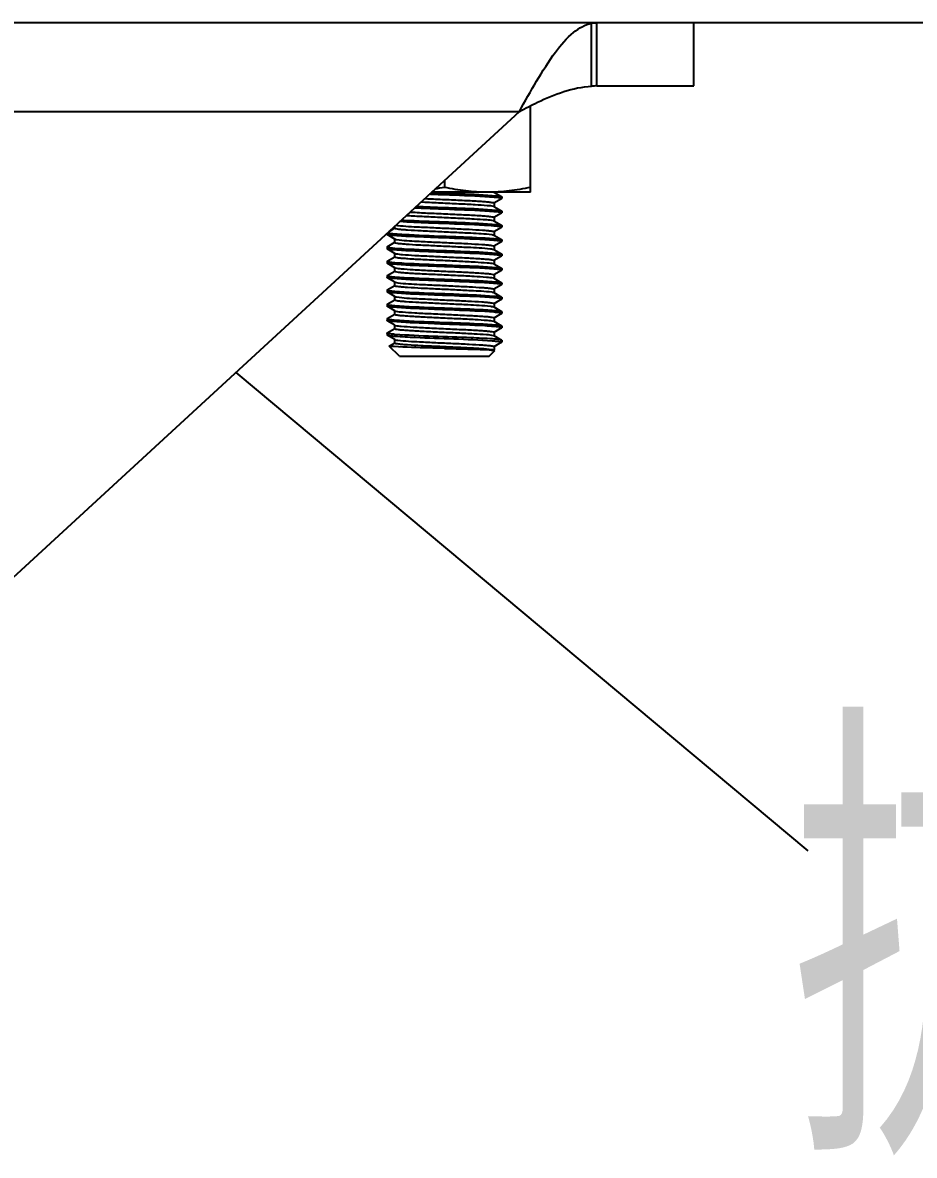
# Model space of a CAD drawing. Extents: x 27938 to 1042331, y -235042 to 1535213.
# Drawn here: x 708675 to 709559, y 755223 to 756346 of the extents above; entities that cross this region are included whole.
import ezdxf

# ---------------------------------------------------------------- set-up
doc = ezdxf.new("R2010")
doc.units = 0
doc.header["$LTSCALE"] = 1000
doc.header["$MEASUREMENT"] = 0
doc.layers.add('bz', color=2, linetype='Continuous')
doc.layers.add('W_DIM', color=4, linetype='Continuous')
doc.styles.get("Standard").update_dxf_attribs({"font": 'gbenor.shx', "bigfont": 'gbcbig.shx'})
doc.styles.add('wwp100', font='txt.shx', dxfattribs={"width": 0.7, "height": 400, "bigfont": 'hztxt.shx'})
doc.dimstyles.get("Standard").update_dxf_attribs({"dimtxt": 0.18, "dimasz": 0.18, "dimexe": 0.18, "dimexo": 0.0625, "dimgap": 0.09, "dimtad": 0, "dimtih": 1, "dimtoh": 1, "dimdec": 4, "dimzin": 0, "dimdsep": 46, "dimtxsty": 'Standard', "dimcen": 0.09, "dimadec": 0, "dimazin": 0, "dimtfac": 1, "dimtdec": 4, "dimtofl": 0, "dimtmove": 0, "dimatfit": 3, "dimfxl": 1, "dimtolj": 1, "dimtzin": 0, "dimarcsym": 0})

msp = doc.modelspace()

# ---------------------------------------------------------------- linework, layer by layer
at = {"linetype": 'Continuous'}
for p, q in [((708272.4, 756346.3), (709340.3, 756346.3)), ((709238.9, 756283.3), (709238.9, 756345.8)), ((709244.2, 756283.5), (709244.2, 756346.3)), ((709340.3, 756283.5), (709340.3, 756346.3)), ((709244.2, 756283.5), (709340.3, 756283.5)), ((709178.3, 756178.1), (709178.3, 756264)), ((708272.4, 756258.3), (709167.3, 756258.3)), ((708588.5, 755725.7), (709167.3, 756258.3)), ((709092.9, 756189.9), (709092.9, 756182.9)), ((709178.3, 756178.1), (709080.1, 756178.1)), ((709142, 756178.3), (709149.7, 756173.8)), ((709149.7, 756171.7), (709142, 756167.3)), ((709149.7, 756173.8), (709149.9, 756173.7)), ((709149.7, 756171.7), (709149.9, 756171.9)), ((709149.9, 756173.7), (709149.9, 756171.9)), ((709142, 756164.1), (709149.7, 756159.6)), ((709142.2, 756167.5), (709142.2, 756163.9)), ((709149.7, 756159.6), (709149.9, 756159.4)), ((709149.9, 756159.4), (709149.9, 756157.7)), ((709149.7, 756157.5), (709142, 756153)), ((709142, 756149.8), (709149.7, 756145.4)), ((709142.2, 756153.2), (709142.2, 756149.7)), ((709149.7, 756157.5), (709149.9, 756157.7)), ((709036, 756137.5), (709036, 756136.3)), ((709036.1, 756136.2), (709036, 756136.3)), ((709038, 756139.3), (709043.8, 756142.7)), ((709043.7, 756142.5), (709043.7, 756144.6)), ((709142.1, 756144.6), (709141.7, 756144.7)), ((709149.7, 756143.3), (709142, 756138.8)), ((709142.2, 756139), (709142.2, 756135.4)), ((709149.7, 756145.4), (709149.9, 756145.2)), ((709149.7, 756143.3), (709149.9, 756143.4)), ((709149.9, 756145.2), (709149.9, 756143.4)), ((709043.8, 756131.7), (709036.1, 756136.2)), ((709036.1, 756124), (709043.8, 756128.5)), ((709043.7, 756128.3), (709043.7, 756131.9)), ((709142, 756135.6), (709149.7, 756131.1)), ((709149.7, 756129), (709142, 756124.6)), ((709149.7, 756131.1), (709149.9, 756131)), ((709149.7, 756129), (709149.9, 756129.2)), ((709149.9, 756131), (709149.9, 756129.2)), ((709036.1, 756124), (709036, 756123.9)), ((709036, 756123.9), (709036, 756122.1)), ((709036.1, 756121.9), (709036, 756122.1)), ((709043.8, 756117.4), (709036.1, 756121.9)), ((709036.1, 756109.8), (709043.8, 756114.2)), ((709043.7, 756114.1), (709043.7, 756117.6)), ((709141.8, 756121.5), (709142, 756121.4)), ((709142, 756121.4), (709149.7, 756116.9)), ((709149.7, 756114.8), (709142, 756110.3)), ((709142.2, 756124.7), (709142.2, 756121.2)), ((709149.7, 756116.9), (709149.9, 756116.7)), ((709149.7, 756114.8), (709149.9, 756115)), ((709149.9, 756116.7), (709149.9, 756115)), ((709036.1, 756109.8), (709036, 756109.6)), ((709036, 756109.6), (709036, 756107.8)), ((709036.1, 756107.7), (709036, 756107.8)), ((709043.8, 756103.2), (709036.1, 756107.7)), ((709043.7, 756099.8), (709043.7, 756103.4)), ((709043.8, 756103.2), (709044.1, 756103.1)), ((709142, 756107.1), (709149.7, 756102.7)), ((709142.2, 756110.5), (709142.2, 756107)), ((709149.7, 756102.7), (709149.9, 756102.5)), ((709036.1, 756095.5), (709036, 756095.4)), ((709036, 756095.4), (709036, 756093.6)), ((709036.1, 756093.4), (709036, 756093.6)), ((709036.1, 756095.5), (709043.8, 756100)), ((709043.8, 756089), (709036.1, 756093.4)), ((709149.7, 756100.6), (709142, 756096.1)), ((709142, 756092.9), (709149.7, 756088.4)), ((709142.2, 756096.3), (709142.2, 756092.7)), ((709149.7, 756100.6), (709149.9, 756100.7)), ((709149.9, 756102.5), (709149.9, 756100.7)), ((709036.1, 756081.3), (709036, 756081.1)), ((709036, 756081.1), (709036, 756079.4)), ((709036.1, 756081.3), (709043.8, 756085.8)), ((709043.7, 756085.6), (709043.7, 756089.2)), ((709142.1, 756087.7), (709141.7, 756087.7)), ((709149.7, 756086.3), (709142, 756081.9)), ((709142.2, 756082), (709142.2, 756078.5)), ((709149.7, 756088.4), (709149.9, 756088.3)), ((709149.7, 756086.3), (709149.9, 756086.5)), ((709149.9, 756088.3), (709149.9, 756086.5)), ((709036.1, 756079.2), (709036, 756079.4)), ((709043.8, 756074.7), (709036.1, 756079.2)), ((709036.1, 756067.1), (709043.8, 756071.5)), ((709043.7, 756071.4), (709043.7, 756074.9)), ((709142, 756078.7), (709149.7, 756074.2)), ((709149.7, 756072.1), (709142, 756067.6)), ((709149.7, 756074.2), (709149.9, 756074)), ((709149.7, 756072.1), (709149.9, 756072.2)), ((709149.9, 756074), (709149.9, 756072.2)), ((709036.1, 756067.1), (709036, 756066.9)), ((709036, 756066.9), (709036, 756065.1)), ((709036.1, 756065), (709036, 756065.1)), ((709043.8, 756060.5), (709036.1, 756065)), ((709043.7, 756057.1), (709043.7, 756060.7)), ((709141.8, 756064.5), (709142, 756064.4)), ((709142, 756064.4), (709149.7, 756059.9)), ((709149.7, 756057.9), (709142, 756053.4)), ((709142.2, 756067.8), (709142.2, 756064.2)), ((709149.7, 756059.9), (709149.9, 756059.8)), ((709149.7, 756057.9), (709149.9, 756058)), ((709149.9, 756059.8), (709149.9, 756058)), ((709036.1, 756052.8), (709036, 756052.7)), ((709036, 756052.7), (709036, 756050.9)), ((709036.1, 756050.7), (709036, 756050.9)), ((709036.1, 756052.8), (709043.8, 756057.3)), ((709043.8, 756046.3), (709036.1, 756050.7)), ((709043.7, 756042.9), (709043.7, 756046.4)), ((709142, 756050.2), (709149.7, 756045.7)), ((709142.2, 756053.6), (709142.2, 756050)), ((709036, 756038.4), (709036.1, 756038.6)), ((709036, 756038.4), (709036, 756036.7)), ((709036, 756036.7), (709036.1, 756036.5)), ((709036.1, 756038.6), (709043.8, 756043.1)), ((709043.8, 756032), (709036.1, 756036.5)), ((709036.5, 756038.1), (709036.3, 756038.2)), ((709043.8, 756046.3), (709044.1, 756046.1)), ((709149.7, 756043.6), (709142, 756039.1)), ((709142, 756036), (709149.7, 756031.5)), ((709142.2, 756039.3), (709142.2, 756035.8)), ((709149.7, 756045.7), (709149.9, 756045.6)), ((709149.7, 756043.6), (709149.9, 756043.8)), ((709149.9, 756045.6), (709149.9, 756043.8)), ((709038.3, 756025.6), (709038.4, 756025.7)), ((709048.4, 756015.5), (709038.3, 756025.6)), ((709038.4, 756025.7), (709043.8, 756028.8)), ((709043.7, 756028.7), (709043.7, 756032.2)), ((709149.7, 756029.4), (709142, 756024.9)), ((709142.2, 756025.1), (709142.2, 756021.5)), ((709149.9, 756031.3), (709149.7, 756031.5)), ((709149.7, 756029.4), (709149.9, 756029.5)), ((709149.9, 756031.3), (709149.9, 756029.5)), ((709048.4, 756015.5), (709137.4, 756015.5)), ((709137.4, 756015.5), (709143, 756021.1)), ((709141.6, 756021.4), (709142.3, 756021.3)), ((709142.9, 756021.2), (709143, 756021.1))]:
    msp.add_line(p, q, dxfattribs=at)
for centre, radius, start, end in [((709244.3, 756189.6), 93.9, 90.0412, 93.2711), ((709354, 762838.7), 6666.6, 267.64239, 267.75562), ((709129.9, 756016.2), 157.3, 84.5776, 85.5479), ((709129.5, 755998.2), 161.1, 84.6498, 85.5433), ((709139.5, 756142.7), 7.65, 75.6696, 76.5396), ((709056.7, 756301.8), 165.4, 264.7268, 265.5405), ((709129.9, 755974.7), 156.2, 84.5514, 85.5534), ((709056.3, 756283.7), 161.5, 264.6569, 265.5429), ((709129.9, 755959.3), 157.3, 84.5776, 85.5479), ((709056.4, 756269.8), 161.9, 264.6627, 265.5428), ((709045.2, 756106.2), 3.29, 250.9561, 252.0907), ((709056.2, 756253.4), 159.7, 264.6243, 265.5438), ((709139.5, 756085.7), 7.65, 75.6696, 76.5396), ((709129.5, 755941.3), 161.1, 84.6498, 85.5433), ((709056.7, 756244.8), 165.4, 264.7268, 265.5405), ((709129.9, 755917.7), 156.2, 84.5514, 85.5534), ((709056.3, 756226.7), 161.5, 264.6569, 265.5429), ((709129.9, 755902.3), 157.3, 84.5776, 85.5479), ((709056.4, 756212.8), 161.9, 264.6627, 265.5428), ((709059, 756229.1), 194.3, 265.186, 265.5314), ((709059.4, 756235.7), 199.1, 265.24, 265.547), ((709045.2, 756049.3), 3.29, 250.9561, 252.0907), ((709139.5, 756028.8), 7.65, 75.6696, 76.5396), ((709129.5, 755884.4), 161.1, 84.6498, 85.5433)]:
    msp.add_arc(centre, radius, start, end, dxfattribs=at)
for points, knots in [([(709167.3, 756258.3), (709178.5, 756278.4), (709193.7, 756306.5), (709218.4, 756336.1), (709232.3, 756344.5), (709238.9, 756345.8)], [0, 0, 0, 0, 0.595771, 0.825429, 1, 1, 1, 1]), ([(709167.3, 756258.3), (709173.3, 756261.4), (709195.7, 756272.9), (709220.3, 756282.3), (709238.9, 756283.3)], [0, 0, 0, 0, 0.263255, 1, 1, 1, 1]), ([(709135.6, 756178.1), (709128.5, 756178.1), (709114.1, 756179), (709099.9, 756181.5), (709092.9, 756182.9)], [0, 0, 0, 0, 0.499234, 1, 1, 1, 1]), ([(709178.3, 756182.9), (709171.3, 756181.5), (709157.1, 756179), (709142.8, 756178.1), (709135.6, 756178.1)], [0, 0, 0, 0, 0.500766, 1, 1, 1, 1]), ([(709073.4, 756171.9), (709075.5, 756171.8), (709083.6, 756171.4), (709097.5, 756170.8), (709114, 756170), (709126.5, 756169.4), (709134.3, 756168.7), (709138.5, 756168.4), (709140.5, 756168), (709142.2, 756167.8), (709142.2, 756167.5)], [0.2952259, 0.2952259, 0.2952259, 0.2952259, 0.3597255, 0.5435065, 0.720761, 0.8677534, 0.9235306, 0.9648771, 0.9904898, 1, 1, 1, 1]), ([(709092.9, 756175.5), (709088.9, 756175.6), (709083.9, 756175.8), (709078.9, 756176), (709077.9, 756176.1)], [0, 0, 0, 0, 0.280726, 0.3502962, 0.3502962, 0.3502962, 0.3502962]), ([(709092.9, 756177.2), (709098.3, 756177), (709115.6, 756176.3), (709132.9, 756175.8), (709144.8, 756174.6)], [0, 0, 0, 0, 0.309919, 1, 1, 1, 1]), ([(709142.1, 756173.1), (709139.1, 756173.3), (709122.7, 756174.3), (709106.3, 756174.9), (709092.9, 756175.5)], [0, 0, 0, 0, 0.184493, 1, 1, 1, 1]), ([(709149.3, 756172.2), (709149, 756172.3), (709147.5, 756172.6), (709146, 756172.7), (709144.7, 756172.9)], [0, 0, 0, 0, 0.160696, 1, 1, 1, 1]), ([(709144.8, 756174.6), (709145.4, 756174.6), (709147, 756174.4), (709148.8, 756174.4), (709149.7, 756173.8)], [0, 0, 0, 0, 0.378482, 1, 1, 1, 1]), ([(709149.9, 756171.9), (709149.9, 756172), (709149.6, 756172.1), (709149.4, 756172.2), (709149.3, 756172.2)], [0, 0, 0, 0, 0.318595, 1, 1, 1, 1]), ([(709092.9, 756161.2), (709087.6, 756161.4), (709077.6, 756161.9), (709067.7, 756162.2), (709063.1, 756162.4)], [0, 0, 0, 0, 0.3090732, 0.5771866, 0.5771866, 0.5771866, 0.5771866]), ([(709069.7, 756168.6), (709070.3, 756168.5), (709076.8, 756168.2), (709089.3, 756167.6), (709106.6, 756166.8), (709122.1, 756166.1), (709133.5, 756165.2), (709139.6, 756164.8), (709141.6, 756164.2)], [0.2673996, 0.2673996, 0.2673996, 0.2673996, 0.2848149, 0.464601, 0.6497295, 0.8147596, 0.937049, 1, 1, 1, 1]), ([(709092.9, 756163), (709098.3, 756162.8), (709115.5, 756162.1), (709132.8, 756161.6), (709144.7, 756160.4)], [0, 0, 0, 0, 0.309586, 1, 1, 1, 1]), ([(709142.1, 756158.9), (709139, 756159.1), (709122.7, 756160.1), (709106.3, 756160.7), (709092.9, 756161.2)], [0, 0, 0, 0, 0.184541, 1, 1, 1, 1]), ([(709141.6, 756164.2), (709141.7, 756164.2), (709141.8, 756164.2), (709141.9, 756164.1), (709142, 756164.1)], [0, 0, 0, 0, 0.569522, 1, 1, 1, 1]), ([(709144.7, 756160.4), (709145.4, 756160.4), (709147, 756160.1), (709148.8, 756160.1), (709149.7, 756159.6)], [0, 0, 0, 0, 0.378727, 1, 1, 1, 1]), ([(709092.9, 756147), (709087.6, 756147.2), (709072.8, 756147.8), (709058, 756148.3), (709048.5, 756149)], [0, 0, 0, 0, 0.3078949, 0.8635376, 0.8635376, 0.8635376, 0.8635376]), ([(709050.3, 756150.7), (709051.2, 756150.6), (709065.3, 756149.8), (709079.6, 756149.3), (709092.9, 756148.8)], [0.1333592, 0.1333592, 0.1333592, 0.1333592, 0.1845089, 1, 1, 1, 1]), ([(709055.2, 756155.2), (709055.6, 756155.2), (709060.8, 756154.8), (709071.8, 756154.2), (709088.4, 756153.4), (709105.5, 756152.6), (709121, 756151.9), (709132.7, 756151.1), (709139.1, 756150.6), (709141.2, 756150.1)], [0.1194923, 0.1194923, 0.1194923, 0.1194923, 0.1322772, 0.2793046, 0.4565879, 0.6403849, 0.8060766, 0.931494, 1, 1, 1, 1]), ([(709058.9, 756158.5), (709059.9, 756158.5), (709066.3, 756158), (709078.9, 756157.4), (709096.3, 756156.6), (709113.2, 756155.8), (709126, 756155.2), (709134, 756154.5), (709138.4, 756154.2), (709140.5, 756153.7), (709142.2, 756153.5), (709142.2, 756153.2)], [0.1500082, 0.1500082, 0.1500082, 0.1500082, 0.1823338, 0.3471353, 0.5327057, 0.7133282, 0.8639751, 0.9213168, 0.9638559, 0.9902263, 1, 1, 1, 1]), ([(709092.9, 756148.8), (709098.2, 756148.6), (709115.5, 756147.8), (709132.7, 756147.3), (709144.6, 756146.2)], [0, 0, 0, 0, 0.308784, 1, 1, 1, 1]), ([(709141.4, 756150.1), (709141.5, 756150), (709141.7, 756150), (709141.9, 756149.9), (709142, 756149.8)], [0, 0, 0, 0, 0.585672, 1, 1, 1, 1]), ([(709149.2, 756158), (709149, 756158.1), (709147.4, 756158.4), (709145.9, 756158.5), (709144.6, 756158.7)], [0, 0, 0, 0, 0.16229, 1, 1, 1, 1]), ([(709149.9, 756157.7), (709149.9, 756157.7), (709149.6, 756157.9), (709149.4, 756158), (709149.2, 756158)], [0, 0, 0, 0, 0.315177, 1, 1, 1, 1]), ([(709036.6, 756137.7), (709036.9, 756137.7), (709038.5, 756137.4), (709040.1, 756137.2), (709041.5, 756137.1)], [0, 0, 0, 0, 0.163149, 1, 1, 1, 1]), ([(709043.7, 756142.5), (709043.7, 756142.5), (709043.7, 756142.5), (709043.7, 756142.5), (709043.7, 756142.5)], [0, 0, 0, 0, 0.463467, 1, 1, 1, 1]), ([(709043.7, 756142.5), (709044, 756142.2), (709045.3, 756142), (709047.7, 756141.5), (709051.7, 756141.2), (709059.2, 756140.6), (709070.9, 756140), (709086.5, 756139.3), (709102.9, 756138.5), (709120.8, 756137.6), (709133, 756137.2), (709139.8, 756136.1)], [0, 0, 0, 0, 0.011937, 0.038615, 0.07957, 0.133598, 0.274096, 0.443272, 0.620779, 0.785256, 1, 1, 1, 1]), ([(709043.8, 756136.9), (709046.8, 756136.7), (709063.2, 756135.7), (709079.6, 756135.1), (709092.9, 756134.5)], [0, 0, 0, 0, 0.184619, 1, 1, 1, 1]), ([(709046.7, 756145.3), (709053.8, 756144.3), (709066.4, 756143.9), (709084.7, 756142.9), (709101.1, 756142.2), (709116.5, 756141.4), (709128, 756140.8), (709135.1, 756140.2), (709138.9, 756139.9), (709140.7, 756139.5), (709142.2, 756139.3), (709142.2, 756139)], [0, 0, 0, 0, 0.226556, 0.394464, 0.573122, 0.741029, 0.877994, 0.929534, 0.967621, 0.99116, 1, 1, 1, 1]), ([(709141.7, 756144.7), (709138.7, 756144.9), (709122.5, 756145.9), (709106.2, 756146.5), (709092.9, 756147)], [0, 0, 0, 0, 0.186017, 1, 1, 1, 1]), ([(709147.9, 756144), (709147.5, 756144.1), (709145.6, 756144.3), (709143.7, 756144.5), (709142.1, 756144.6)], [0, 0, 0, 0, 0.190958, 1, 1, 1, 1]), ([(709144.6, 756146.2), (709145.2, 756146.1), (709146.9, 756145.9), (709148.8, 756145.9), (709149.7, 756145.4)], [0, 0, 0, 0, 0.379378, 1, 1, 1, 1]), ([(709149.9, 756143.4), (709149.9, 756143.5), (709149.2, 756144), (709148.5, 756143.9), (709147.9, 756144)], [0, 0, 0, 0, 0.092798, 1, 1, 1, 1]), ([(709041.3, 756135.3), (709040.6, 756135.4), (709038.9, 756135.6), (709037.1, 756135.6), (709036.1, 756136.2)], [0, 0, 0, 0, 0.379419, 1, 1, 1, 1]), ([(709092.9, 756132.8), (709087.6, 756133), (709070.4, 756133.7), (709053.2, 756134.2), (709041.3, 756135.3)], [0, 0, 0, 0, 0.308711, 1, 1, 1, 1]), ([(709043.7, 756128.3), (709043.7, 756128), (709045.1, 756127.8), (709046.9, 756127.4), (709050.6, 756127.1), (709057.5, 756126.5), (709068.7, 756125.9), (709083.8, 756125.2), (709100, 756124.4), (709118.4, 756123.5), (709131.1, 756123), (709138.5, 756122.1)], [0, 0, 0, 0, 0.008683, 0.031763, 0.069103, 0.119686, 0.254361, 0.420111, 0.597552, 0.765912, 1, 1, 1, 1]), ([(709043.8, 756131.7), (709044, 756131.6), (709044.6, 756131.4), (709045.1, 756131.3), (709045.5, 756131.2)], [0, 0, 0, 0, 0.374139, 1, 1, 1, 1]), ([(709045.5, 756131.2), (709052.2, 756130.1), (709064.5, 756129.8), (709082.5, 756128.7), (709099.3, 756128), (709115.3, 756127.2), (709127.2, 756126.6), (709134.7, 756126), (709138.7, 756125.7), (709140.6, 756125.2), (709142.2, 756125), (709142.2, 756124.7)], [0, 0, 0, 0, 0.210773, 0.377666, 0.558838, 0.731273, 0.873076, 0.926648, 0.966309, 0.990838, 1, 1, 1, 1]), ([(709092.9, 756134.5), (709097.8, 756134.3), (709114.1, 756133.7), (709130.5, 756133.1), (709142, 756132.2)], [0, 0, 0, 0, 0.297814, 1, 1, 1, 1]), ([(709142.1, 756130.4), (709139, 756130.6), (709122.7, 756131.6), (709106.3, 756132.2), (709092.9, 756132.8)], [0, 0, 0, 0, 0.184504, 1, 1, 1, 1]), ([(709139.8, 756136.1), (709140.1, 756136.1), (709140.8, 756136), (709141.6, 756135.8), (709142, 756135.6)], [0, 0, 0, 0, 0.353551, 1, 1, 1, 1]), ([(709142, 756132.2), (709143.8, 756132), (709146.3, 756131.7), (709149, 756131.5), (709149.7, 756131.1)], [0, 0, 0, 0, 0.683777, 1, 1, 1, 1]), ([(709149.3, 756129.5), (709149, 756129.6), (709147.6, 756129.9), (709146, 756130), (709144.8, 756130.2)], [0, 0, 0, 0, 0.160861, 1, 1, 1, 1]), ([(709149.9, 756129.2), (709149.9, 756129.3), (709149.6, 756129.4), (709149.4, 756129.5), (709149.3, 756129.5)], [0, 0, 0, 0, 0.319044, 1, 1, 1, 1]), ([(709036, 756123.9), (709036, 756123.8), (709036.2, 756123.6), (709036.4, 756123.6), (709036.6, 756123.5)], [0, 0, 0, 0, 0.318137, 1, 1, 1, 1]), ([(709041.3, 756121.1), (709040.6, 756121.2), (709038.9, 756121.4), (709037.1, 756121.4), (709036.1, 756121.9)], [0, 0, 0, 0, 0.379512, 1, 1, 1, 1]), ([(709036.6, 756123.5), (709036.8, 756123.5), (709038.4, 756123.1), (709040, 756123), (709041.3, 756122.9)], [0, 0, 0, 0, 0.159502, 1, 1, 1, 1]), ([(709092.9, 756118.5), (709087.6, 756118.7), (709070.4, 756119.5), (709053.2, 756120), (709041.3, 756121.1)], [0, 0, 0, 0, 0.308641, 1, 1, 1, 1]), ([(709043.7, 756114.1), (709043.7, 756113.8), (709045.4, 756113.6), (709047.4, 756113.1), (709051.8, 756112.8), (709059.7, 756112.1), (709072.5, 756111.5), (709089.3, 756110.7), (709106.6, 756109.9), (709122.1, 756109.2), (709133.5, 756108.2), (709139.6, 756107.9), (709141.6, 756107.3)], [0, 0, 0, 0, 0.009703, 0.035887, 0.07813, 0.135078, 0.284815, 0.464601, 0.649729, 0.81476, 0.937049, 1, 1, 1, 1]), ([(709043.8, 756122.7), (709046.8, 756122.4), (709063.2, 756121.4), (709079.6, 756120.8), (709092.9, 756120.3)], [0, 0, 0, 0, 0.184538, 1, 1, 1, 1]), ([(709043.8, 756117.4), (709043.9, 756117.4), (709044.2, 756117.3), (709044.4, 756117.2), (709044.6, 756117.2)], [0, 0, 0, 0, 0.406881, 1, 1, 1, 1]), ([(709044.6, 756117.2), (709046.8, 756116.7), (709053.1, 756116.2), (709064.8, 756115.4), (709080.3, 756114.7), (709097.5, 756113.9), (709114, 756113.1), (709126.5, 756112.4), (709134.3, 756111.8), (709138.5, 756111.5), (709140.5, 756111), (709142.2, 756110.8), (709142.2, 756110.5)], [0, 0, 0, 0, 0.068576, 0.194029, 0.359725, 0.543506, 0.720761, 0.867753, 0.923531, 0.964877, 0.99049, 1, 1, 1, 1]), ([(709092.9, 756120.3), (709098.3, 756120.1), (709115.6, 756119.3), (709132.9, 756118.8), (709144.8, 756117.7)], [0, 0, 0, 0, 0.309919, 1, 1, 1, 1]), ([(709142.1, 756116.2), (709139.1, 756116.4), (709122.7, 756117.4), (709106.3, 756118), (709092.9, 756118.5)], [0, 0, 0, 0, 0.184493, 1, 1, 1, 1]), ([(709138.5, 756122.1), (709138.9, 756122), (709140, 756121.9), (709141.1, 756121.7), (709141.8, 756121.5)], [0, 0, 0, 0, 0.341642, 1, 1, 1, 1]), ([(709149.3, 756115.3), (709149, 756115.3), (709147.5, 756115.7), (709146, 756115.8), (709144.7, 756115.9)], [0, 0, 0, 0, 0.160696, 1, 1, 1, 1]), ([(709144.8, 756117.7), (709145.4, 756117.6), (709147, 756117.4), (709148.8, 756117.4), (709149.7, 756116.9)], [0, 0, 0, 0, 0.378482, 1, 1, 1, 1]), ([(709149.9, 756115), (709149.9, 756115), (709149.6, 756115.2), (709149.4, 756115.2), (709149.3, 756115.3)], [0, 0, 0, 0, 0.318595, 1, 1, 1, 1]), ([(709036, 756109.6), (709036, 756109.5), (709036.2, 756109.4), (709036.5, 756109.3), (709036.6, 756109.3)], [0, 0, 0, 0, 0.314295, 1, 1, 1, 1]), ([(709041.2, 756106.9), (709040.6, 756106.9), (709038.9, 756107.2), (709037, 756107.1), (709036.1, 756107.7)], [0, 0, 0, 0, 0.379133, 1, 1, 1, 1]), ([(709036.6, 756109.3), (709036.9, 756109.2), (709038.4, 756108.9), (709040, 756108.8), (709041.3, 756108.6)], [0, 0, 0, 0, 0.163341, 1, 1, 1, 1]), ([(709092.9, 756104.3), (709087.6, 756104.5), (709070.4, 756105.2), (709053.1, 756105.7), (709041.2, 756106.9)], [0, 0, 0, 0, 0.309073, 1, 1, 1, 1]), ([(709043.8, 756108.4), (709046.8, 756108.2), (709063.2, 756107.2), (709079.6, 756106.6), (709092.9, 756106.1)], [0, 0, 0, 0, 0.184553, 1, 1, 1, 1]), ([(709044.2, 756103.1), (709046.1, 756102.5), (709052.1, 756102.1), (709063.4, 756101.2), (709078.9, 756100.5), (709096.3, 756099.7), (709113.2, 756098.9), (709126, 756098.2), (709134, 756097.6), (709138.4, 756097.3), (709140.5, 756096.8), (709142.2, 756096.6), (709142.2, 756096.3)], [0, 0, 0, 0, 0.061098, 0.182334, 0.347135, 0.532706, 0.713328, 0.863975, 0.921317, 0.963856, 0.990226, 1, 1, 1, 1]), ([(709092.9, 756106.1), (709098.3, 756105.8), (709115.5, 756105.1), (709132.8, 756104.6), (709144.7, 756103.5)], [0, 0, 0, 0, 0.309586, 1, 1, 1, 1]), ([(709142.1, 756101.9), (709139, 756102.2), (709122.7, 756103.1), (709106.3, 756103.7), (709092.9, 756104.3)], [0, 0, 0, 0, 0.184541, 1, 1, 1, 1]), ([(709141.6, 756107.3), (709141.7, 756107.3), (709141.8, 756107.2), (709141.9, 756107.2), (709142, 756107.1)], [0, 0, 0, 0, 0.569522, 1, 1, 1, 1]), ([(709144.7, 756103.5), (709145.4, 756103.4), (709147, 756103.2), (709148.8, 756103.2), (709149.7, 756102.7)], [0, 0, 0, 0, 0.378727, 1, 1, 1, 1]), ([(709036, 756095.4), (709036, 756095.3), (709036.2, 756095.2), (709036.4, 756095.1), (709036.5, 756095.1)], [0, 0, 0, 0, 0.319254, 1, 1, 1, 1]), ([(709041.5, 756092.6), (709040.8, 756092.7), (709039, 756092.9), (709037.1, 756092.9), (709036.1, 756093.4)], [0, 0, 0, 0, 0.380051, 1, 1, 1, 1]), ([(709036.5, 756095.1), (709036.8, 756095), (709038.3, 756094.7), (709039.9, 756094.5), (709041.2, 756094.4)], [0, 0, 0, 0, 0.159053, 1, 1, 1, 1]), ([(709092.9, 756090), (709087.6, 756090.3), (709070.5, 756091), (709053.3, 756091.5), (709041.5, 756092.6)], [0, 0, 0, 0, 0.307895, 1, 1, 1, 1]), ([(709043.7, 756099.8), (709043.7, 756099.5), (709045.3, 756099.3), (709047.3, 756098.9), (709051.6, 756098.5), (709059.4, 756097.9), (709071.8, 756097.3), (709088.4, 756096.5), (709105.5, 756095.7), (709121, 756095), (709132.7, 756094.1), (709139.1, 756093.7), (709141.2, 756093.2)], [0, 0, 0, 0, 0.009517, 0.035128, 0.076492, 0.132277, 0.279305, 0.456588, 0.640385, 0.806077, 0.931494, 1, 1, 1, 1]), ([(709043.8, 756094.2), (709046.8, 756093.9), (709063.2, 756093), (709079.6, 756092.4), (709092.9, 756091.8)], [0, 0, 0, 0, 0.184509, 1, 1, 1, 1]), ([(709092.9, 756091.8), (709098.2, 756091.6), (709115.5, 756090.9), (709132.7, 756090.4), (709144.6, 756089.3)], [0, 0, 0, 0, 0.308784, 1, 1, 1, 1]), ([(709141.4, 756093.1), (709141.5, 756093.1), (709141.7, 756093), (709141.9, 756092.9), (709142, 756092.9)], [0, 0, 0, 0, 0.585672, 1, 1, 1, 1]), ([(709149.2, 756101.1), (709149, 756101.1), (709147.4, 756101.4), (709145.9, 756101.6), (709144.6, 756101.7)], [0, 0, 0, 0, 0.16229, 1, 1, 1, 1]), ([(709149.9, 756100.7), (709149.9, 756100.8), (709149.6, 756101), (709149.4, 756101), (709149.2, 756101.1)], [0, 0, 0, 0, 0.315177, 1, 1, 1, 1]), ([(709036, 756081.1), (709036, 756081.1), (709036.3, 756080.9), (709036.5, 756080.8), (709036.6, 756080.8)], [0, 0, 0, 0, 0.312916, 1, 1, 1, 1]), ([(709036.6, 756080.8), (709036.9, 756080.7), (709038.5, 756080.4), (709040.1, 756080.3), (709041.5, 756080.1)], [0, 0, 0, 0, 0.163149, 1, 1, 1, 1]), ([(709043.7, 756085.6), (709043.7, 756085.6), (709043.7, 756085.5), (709043.7, 756085.5), (709043.7, 756085.5)], [0, 0, 0, 0, 0.463467, 1, 1, 1, 1]), ([(709043.7, 756085.5), (709044, 756085.2), (709045.3, 756085.1), (709047.7, 756084.6), (709051.7, 756084.3), (709059.2, 756083.7), (709070.9, 756083.1), (709086.5, 756082.3), (709102.9, 756081.6), (709120.8, 756080.6), (709133, 756080.2), (709139.8, 756079.2)], [0, 0, 0, 0, 0.011937, 0.038615, 0.07957, 0.133598, 0.274096, 0.443272, 0.620779, 0.785256, 1, 1, 1, 1]), ([(709043.8, 756089), (709044, 756088.9), (709044.9, 756088.6), (709045.8, 756088.5), (709046.7, 756088.4)], [0, 0, 0, 0, 0.140461, 1, 1, 1, 1]), ([(709046.7, 756088.4), (709053.8, 756087.4), (709066.4, 756086.9), (709084.7, 756086), (709101.1, 756085.2), (709116.5, 756084.5), (709128, 756083.8), (709135.1, 756083.3), (709138.9, 756082.9), (709140.7, 756082.5), (709142.2, 756082.3), (709142.2, 756082)], [0, 0, 0, 0, 0.226556, 0.394464, 0.573122, 0.741029, 0.877994, 0.929534, 0.967621, 0.99116, 1, 1, 1, 1]), ([(709141.7, 756087.7), (709138.7, 756087.9), (709122.5, 756088.9), (709106.2, 756089.5), (709092.9, 756090)], [0, 0, 0, 0, 0.186017, 1, 1, 1, 1]), ([(709147.9, 756087.1), (709147.5, 756087.1), (709145.6, 756087.4), (709143.7, 756087.6), (709142.1, 756087.7)], [0, 0, 0, 0, 0.190958, 1, 1, 1, 1]), ([(709144.6, 756089.3), (709145.2, 756089.2), (709146.9, 756088.9), (709148.8, 756089), (709149.7, 756088.4)], [0, 0, 0, 0, 0.379378, 1, 1, 1, 1]), ([(709149.9, 756086.5), (709149.9, 756086.6), (709149.2, 756087), (709148.5, 756087), (709147.9, 756087.1)], [0, 0, 0, 0, 0.092798, 1, 1, 1, 1]), ([(709041.3, 756078.4), (709040.6, 756078.4), (709038.9, 756078.7), (709037.1, 756078.7), (709036.1, 756079.2)], [0, 0, 0, 0, 0.379419, 1, 1, 1, 1]), ([(709092.9, 756075.8), (709087.6, 756076), (709070.4, 756076.8), (709053.2, 756077.3), (709041.3, 756078.4)], [0, 0, 0, 0, 0.308711, 1, 1, 1, 1]), ([(709043.7, 756071.4), (709043.7, 756071.1), (709045.1, 756070.9), (709046.9, 756070.5), (709050.6, 756070.1), (709057.5, 756069.6), (709068.7, 756069), (709083.8, 756068.2), (709100, 756067.5), (709118.4, 756066.6), (709131.1, 756066), (709138.5, 756065.1)], [0, 0, 0, 0, 0.008683, 0.031763, 0.069103, 0.119686, 0.254361, 0.420111, 0.597552, 0.765912, 1, 1, 1, 1]), ([(709043.8, 756079.9), (709046.8, 756079.7), (709063.2, 756078.7), (709079.6, 756078.1), (709092.9, 756077.6)], [0, 0, 0, 0, 0.184619, 1, 1, 1, 1]), ([(709043.8, 756074.7), (709044, 756074.6), (709044.6, 756074.5), (709045.1, 756074.4), (709045.5, 756074.3)], [0, 0, 0, 0, 0.374139, 1, 1, 1, 1]), ([(709045.5, 756074.3), (709052.2, 756073.2), (709064.5, 756072.8), (709082.5, 756071.8), (709099.3, 756071.1), (709115.3, 756070.3), (709127.2, 756069.7), (709134.7, 756069.1), (709138.7, 756068.7), (709140.6, 756068.3), (709142.2, 756068.1), (709142.2, 756067.8)], [0, 0, 0, 0, 0.210773, 0.377666, 0.558838, 0.731273, 0.873076, 0.926648, 0.966309, 0.990838, 1, 1, 1, 1]), ([(709092.9, 756077.6), (709097.8, 756077.4), (709114.1, 756076.7), (709130.5, 756076.1), (709142, 756075.2)], [0, 0, 0, 0, 0.297814, 1, 1, 1, 1]), ([(709142.1, 756073.5), (709139, 756073.7), (709122.7, 756074.7), (709106.3, 756075.3), (709092.9, 756075.8)], [0, 0, 0, 0, 0.184504, 1, 1, 1, 1]), ([(709139.8, 756079.2), (709140.1, 756079.1), (709140.8, 756079), (709141.6, 756078.9), (709142, 756078.7)], [0, 0, 0, 0, 0.353551, 1, 1, 1, 1]), ([(709142, 756075.2), (709143.8, 756075.1), (709146.3, 756074.7), (709149, 756074.6), (709149.7, 756074.2)], [0, 0, 0, 0, 0.683777, 1, 1, 1, 1]), ([(709149.3, 756072.6), (709149, 756072.6), (709147.6, 756072.9), (709146, 756073.1), (709144.8, 756073.2)], [0, 0, 0, 0, 0.160861, 1, 1, 1, 1]), ([(709149.9, 756072.2), (709149.9, 756072.3), (709149.6, 756072.5), (709149.4, 756072.5), (709149.3, 756072.6)], [0, 0, 0, 0, 0.319044, 1, 1, 1, 1]), ([(709036, 756066.9), (709036, 756066.8), (709036.2, 756066.7), (709036.4, 756066.6), (709036.6, 756066.6)], [0, 0, 0, 0, 0.318137, 1, 1, 1, 1]), ([(709041.3, 756064.1), (709040.6, 756064.2), (709038.9, 756064.4), (709037.1, 756064.4), (709036.1, 756065)], [0, 0, 0, 0, 0.379512, 1, 1, 1, 1]), ([(709036.6, 756066.6), (709036.8, 756066.5), (709038.4, 756066.2), (709040, 756066.1), (709041.3, 756065.9)], [0, 0, 0, 0, 0.159502, 1, 1, 1, 1]), ([(709092.9, 756061.6), (709087.6, 756061.8), (709070.4, 756062.5), (709053.2, 756063), (709041.3, 756064.1)], [0, 0, 0, 0, 0.308641, 1, 1, 1, 1]), ([(709043.8, 756065.7), (709046.8, 756065.5), (709063.2, 756064.5), (709079.6, 756063.9), (709092.9, 756063.4)], [0, 0, 0, 0, 0.184538, 1, 1, 1, 1]), ([(709043.8, 756060.5), (709043.9, 756060.4), (709044.2, 756060.4), (709044.4, 756060.3), (709044.6, 756060.2)], [0, 0, 0, 0, 0.406881, 1, 1, 1, 1]), ([(709044.6, 756060.2), (709046.8, 756059.7), (709053.1, 756059.3), (709064.8, 756058.4), (709080.3, 756057.7), (709097.5, 756056.9), (709114, 756056.1), (709126.5, 756055.5), (709134.3, 756054.9), (709138.5, 756054.5), (709140.5, 756054.1), (709142.2, 756053.9), (709142.2, 756053.6)], [0, 0, 0, 0, 0.068576, 0.194029, 0.359725, 0.543506, 0.720761, 0.867753, 0.923531, 0.964877, 0.99049, 1, 1, 1, 1]), ([(709092.9, 756063.4), (709098.3, 756063.1), (709115.6, 756062.4), (709132.9, 756061.9), (709144.8, 756060.8)], [0, 0, 0, 0, 0.309919, 1, 1, 1, 1]), ([(709142.1, 756059.2), (709139.1, 756059.5), (709122.7, 756060.4), (709106.3, 756061), (709092.9, 756061.6)], [0, 0, 0, 0, 0.184493, 1, 1, 1, 1]), ([(709138.5, 756065.1), (709138.9, 756065.1), (709140, 756064.9), (709141.1, 756064.8), (709141.8, 756064.5)], [0, 0, 0, 0, 0.341642, 1, 1, 1, 1]), ([(709149.3, 756058.3), (709149, 756058.4), (709147.5, 756058.7), (709146, 756058.9), (709144.7, 756059)], [0, 0, 0, 0, 0.160696, 1, 1, 1, 1]), ([(709144.8, 756060.8), (709145.4, 756060.7), (709147, 756060.5), (709148.8, 756060.5), (709149.7, 756059.9)], [0, 0, 0, 0, 0.378482, 1, 1, 1, 1]), ([(709149.9, 756058), (709149.9, 756058.1), (709149.6, 756058.2), (709149.4, 756058.3), (709149.3, 756058.3)], [0, 0, 0, 0, 0.318595, 1, 1, 1, 1]), ([(709036, 756052.7), (709036, 756052.6), (709036.2, 756052.4), (709036.5, 756052.4), (709036.6, 756052.3)], [0, 0, 0, 0, 0.314295, 1, 1, 1, 1]), ([(709041.2, 756049.9), (709040.6, 756050), (709038.9, 756050.2), (709037, 756050.2), (709036.1, 756050.7)], [0, 0, 0, 0, 0.379133, 1, 1, 1, 1]), ([(709036.6, 756052.3), (709036.9, 756052.3), (709038.4, 756052), (709040, 756051.8), (709041.3, 756051.7)], [0, 0, 0, 0, 0.163341, 1, 1, 1, 1]), ([(709092.9, 756047.3), (709087.6, 756047.5), (709070.4, 756048.3), (709053.1, 756048.8), (709041.2, 756049.9)], [0, 0, 0, 0, 0.309073, 1, 1, 1, 1]), ([(709043.7, 756057.1), (709043.7, 756056.8), (709045.4, 756056.6), (709047.4, 756056.2), (709051.8, 756055.8), (709059.7, 756055.2), (709072.5, 756054.5), (709089.3, 756053.7), (709106.6, 756052.9), (709122.1, 756052.2), (709133.5, 756051.3), (709139.6, 756050.9), (709141.6, 756050.4)], [0, 0, 0, 0, 0.009703, 0.035887, 0.07813, 0.135078, 0.284815, 0.464601, 0.649729, 0.81476, 0.937049, 1, 1, 1, 1]), ([(709043.8, 756051.5), (709046.8, 756051.2), (709063.2, 756050.2), (709079.6, 756049.6), (709092.9, 756049.1)], [0, 0, 0, 0, 0.184553, 1, 1, 1, 1]), ([(709092.9, 756049.1), (709098.3, 756048.9), (709115.5, 756048.2), (709132.8, 756047.7), (709144.7, 756046.5)], [0, 0, 0, 0, 0.309586, 1, 1, 1, 1]), ([(709142.1, 756045), (709139, 756045.2), (709122.7, 756046.2), (709106.3, 756046.8), (709092.9, 756047.3)], [0, 0, 0, 0, 0.184541, 1, 1, 1, 1]), ([(709141.6, 756050.4), (709141.7, 756050.3), (709141.8, 756050.3), (709141.9, 756050.2), (709142, 756050.2)], [0, 0, 0, 0, 0.569522, 1, 1, 1, 1]), ([(709144.7, 756046.5), (709145.4, 756046.5), (709147, 756046.2), (709148.8, 756046.2), (709149.7, 756045.7)], [0, 0, 0, 0, 0.378727, 1, 1, 1, 1]), ([(709036.3, 756038.2), (709036.2, 756038.2), (709036.1, 756038.3), (709036, 756038.4), (709036, 756038.4)], [0, 0, 0, 0, 0.649818, 1, 1, 1, 1]), ([(709036.1, 756036.5), (709036.2, 756036.4), (709036.5, 756036.3), (709036.9, 756036.3), (709037.1, 756036.2)], [0, 0, 0, 0, 0.390582, 1, 1, 1, 1]), ([(709042.9, 756037.3), (709042.1, 756037.4), (709040, 756037.6), (709037.8, 756037.7), (709036.5, 756038.1)], [0, 0, 0, 0, 0.350995, 1, 1, 1, 1]), ([(709037.1, 756036.2), (709037.4, 756036.1), (709039.3, 756035.8), (709041.2, 756035.7), (709042.7, 756035.5)], [0, 0, 0, 0, 0.173481, 1, 1, 1, 1]), ([(709043.7, 756042.9), (709043.7, 756042.6), (709045.3, 756042.4), (709047.3, 756041.9), (709051.6, 756041.6), (709059.4, 756041), (709071.8, 756040.3), (709088.4, 756039.5), (709105.5, 756038.7), (709121, 756038), (709132.7, 756037.2), (709139.1, 756036.7), (709141.2, 756036.2)], [0, 0, 0, 0, 0.009517, 0.035128, 0.076492, 0.132277, 0.279305, 0.456588, 0.640385, 0.806077, 0.931494, 1, 1, 1, 1]), ([(709140.7, 756032.6), (709133.7, 756033.1), (709101.4, 756034.7), (709069.1, 756035.3), (709043.9, 756037.2)], [0, 0, 0, 0, 0.218132, 1, 1, 1, 1]), ([(709043.9, 756035.5), (709050.6, 756034.9), (709082.7, 756033.3), (709114.9, 756032.7), (709140.3, 756030.9)], [0, 0, 0, 0, 0.208808, 1, 1, 1, 1]), ([(709044.2, 756046.1), (709046.1, 756045.5), (709052.1, 756045.2), (709063.4, 756044.2), (709078.9, 756043.6), (709096.3, 756042.7), (709113.2, 756041.9), (709126, 756041.3), (709134, 756040.6), (709138.4, 756040.3), (709140.5, 756039.8), (709142.2, 756039.6), (709142.2, 756039.3)], [0, 0, 0, 0, 0.061098, 0.182334, 0.347135, 0.532706, 0.713328, 0.863975, 0.921317, 0.963856, 0.990226, 1, 1, 1, 1]), ([(709141.4, 756036.2), (709141.5, 756036.1), (709141.7, 756036.1), (709141.9, 756036), (709142, 756036)], [0, 0, 0, 0, 0.585672, 1, 1, 1, 1]), ([(709149.2, 756044.1), (709149, 756044.2), (709147.4, 756044.5), (709145.9, 756044.6), (709144.6, 756044.8)], [0, 0, 0, 0, 0.16229, 1, 1, 1, 1]), ([(709149.9, 756043.8), (709149.9, 756043.9), (709149.6, 756044), (709149.4, 756044.1), (709149.2, 756044.1)], [0, 0, 0, 0, 0.315177, 1, 1, 1, 1]), ([(709038.8, 756025.4), (709038.7, 756025.4), (709038.5, 756025.5), (709038.4, 756025.5), (709038.3, 756025.6)], [0, 0, 0, 0, 0.644165, 1, 1, 1, 1]), ([(709043, 756025), (709042.5, 756025), (709041.1, 756025.2), (709039.7, 756025.2), (709038.8, 756025.4)], [0, 0, 0, 0, 0.347295, 1, 1, 1, 1]), ([(709092.9, 756023.3), (709087.8, 756023.5), (709071.1, 756023.9), (709054.5, 756024.3), (709043, 756025)], [0, 0, 0, 0, 0.310462, 1, 1, 1, 1]), ([(709043.7, 756028.7), (709043.7, 756028.6), (709043.7, 756028.6), (709043.7, 756028.6), (709043.7, 756028.6)], [0, 0, 0, 0, 0.463467, 1, 1, 1, 1]), ([(709043.7, 756028.6), (709044, 756028.3), (709045.3, 756028.1), (709047.7, 756027.7), (709051.7, 756027.3), (709059.2, 756026.8), (709070.9, 756026.1), (709086.5, 756025.4), (709102.9, 756024.7), (709120.8, 756023.7), (709133, 756023.3), (709139.8, 756022.2)], [0, 0, 0, 0, 0.011937, 0.038615, 0.07957, 0.133598, 0.274096, 0.443272, 0.620779, 0.785256, 1, 1, 1, 1]), ([(709043.8, 756032), (709044, 756032), (709044.9, 756031.6), (709045.8, 756031.5), (709046.7, 756031.4)], [0, 0, 0, 0, 0.140461, 1, 1, 1, 1]), ([(709046.7, 756031.4), (709053.8, 756030.5), (709066.4, 756030), (709084.7, 756029), (709101.1, 756028.3), (709116.5, 756027.5), (709128, 756026.9), (709135.1, 756026.3), (709138.9, 756026), (709140.7, 756025.6), (709142.2, 756025.4), (709142.2, 756025.1)], [0, 0, 0, 0, 0.226556, 0.394464, 0.573122, 0.741029, 0.877994, 0.929534, 0.967621, 0.99116, 1, 1, 1, 1]), ([(709140.3, 756030.9), (709141, 756030.8), (709143.4, 756030.6), (709145.8, 756030.4), (709147.4, 756030.2)], [0, 0, 0, 0, 0.307232, 1, 1, 1, 1]), ([(709147.6, 756032), (709147.2, 756032), (709144.9, 756032.3), (709142.6, 756032.5), (709140.7, 756032.6)], [0, 0, 0, 0, 0.189241, 1, 1, 1, 1]), ([(709147.4, 756030.2), (709148, 756030.1), (709148.7, 756030), (709149.9, 756029.8), (709149.9, 756029.5)], [0, 0, 0, 0, 0.726573, 1, 1, 1, 1]), ([(709149.7, 756031.5), (709149.6, 756031.5), (709149, 756031.8), (709148.2, 756031.9), (709147.6, 756032)], [0, 0, 0, 0, 0.144741, 1, 1, 1, 1]), ([(709092.9, 756023.3), (709103.2, 756023), (709119.5, 756022.4), (709135.7, 756022.2), (709141.6, 756021.4)], [0, 0, 0, 0, 0.636179, 1, 1, 1, 1]), ([(709139.8, 756022.2), (709140.1, 756022.2), (709140.8, 756022.1), (709141.6, 756022), (709142, 756021.7)], [0, 0, 0, 0, 0.353551, 1, 1, 1, 1]), ([(709142.3, 756021.3), (709142.5, 756021.3), (709142.7, 756021.3), (709142.9, 756021.2), (709142.9, 756021.2)], [0, 0, 0, 0, 0.624047, 1, 1, 1, 1])]:
    msp.add_open_spline(points, degree=3, knots=knots, dxfattribs=at)
for points in [[(709238.9, 756345.8), (709240.7, 756346.1), (709242.5, 756346.3), (709244.2, 756346.3)], [(709092.9, 756182.9), (709089.8, 756182.3), (709086.6, 756181.7), (709083.4, 756181.1)], [(709065, 756164.2), (709074.3, 756163.7), (709083.6, 756163.4), (709092.9, 756163)], [(709036.4, 756137.8), (709036.4, 756137.8), (709036.5, 756137.8), (709036.6, 756137.7)], [(709044.8, 756145.6), (709045.4, 756145.5), (709046, 756145.4), (709046.7, 756145.3)]]:
    msp.add_open_spline(points, degree=3, dxfattribs=at)
at = {"layer": 'bz'}
msp.add_line((697764.2, 756346.3), (712344.2, 756346.3), dxfattribs=at)

# ---------------------------------------------------------------- texts
at = {"layer": 'W_DIM', "color": 7, "style": 'wwp100', "width": 0.7}
msp.add_text('抗震连接座A', height=400, dxfattribs=at).set_placement((709436.5, 755226.4))

# ---------------------------------------------------------------- leaders
msp.add_leader([(708886, 755999.5), (709453.4, 755524.9)], dimstyle='Standard', override={"dimgap": 20})

doc.saveas('drawing.dxf')
